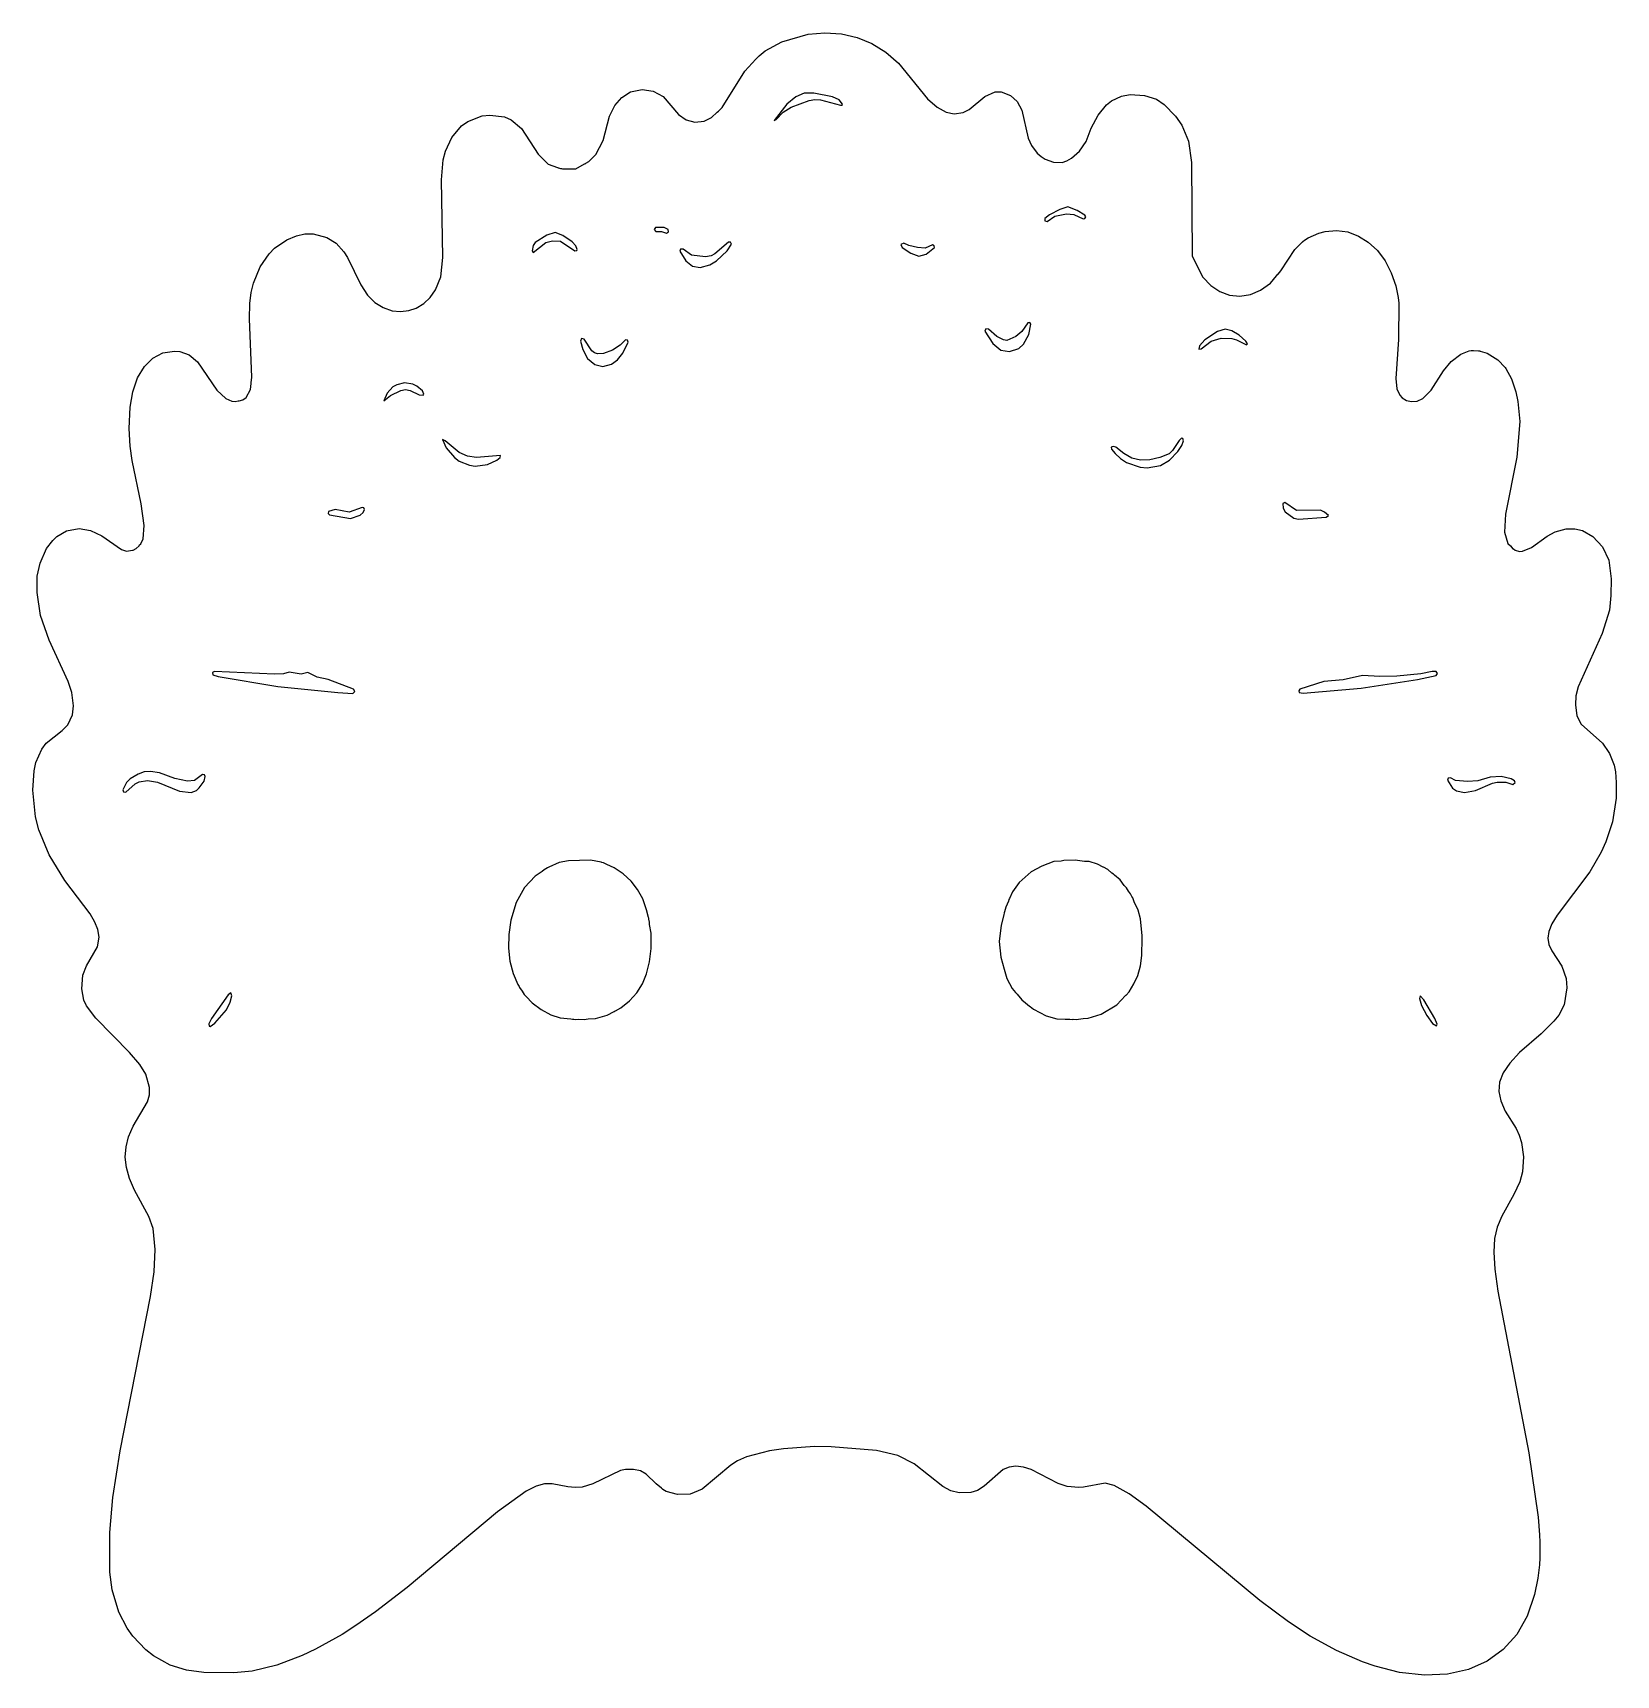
# Model space of a CAD drawing. Header units: millimetres. Extents: x 0 to 289, y 0 to 300.
import ezdxf

# ---------------------------------------------------------------- set-up
doc = ezdxf.new("R2010")
doc.units = ezdxf.units.MM
doc.layers.add('CUT', color=7, linetype='CONTINUOUS')

msp = doc.modelspace()

# ---------------------------------------------------------------- linework, layer by layer
at = {"layer": 'CUT'}
for points in [[(238.2656, 4.6826), (233.4151, 7.3229), (229.4737, 9.8898), (224.2188, 13.8313), (203.4585, 31.0249), (200.385, 33.2758), (197.6108, 34.8115), (196.0002, 35.2146), (192.0128, 34.5177), (191.1828, 34.4479), (189.0727, 34.6105), (187.4205, 35.1818), (182.4784, 37.7407), (181.1024, 38.1783), (179.7107, 38.3243), (178.4515, 38.1788), (177.3926, 37.752), (173.8867, 34.7003), (172.6718, 33.8983), (171.4627, 33.5105), (169.3349, 33.484), (167.8389, 33.8294), (166.3814, 34.6023), (161.1403, 38.7753), (158.1072, 40.252), (154.2388, 41.1678), (145.9916, 41.8647), (142.9343, 41.8951), (137.2726, 41.5014), (134.7004, 41.1331), (130.5024, 40.0241), (128.8678, 39.3144), (127.6276, 38.4839), (122.434, 34.1392), (120.2381, 33.2359), (117.9118, 33.1441), (115.8049, 33.6834), (115.5143, 33.8703), (115.3998, 33.9613), (115.1922, 34.1265), (114.9498, 34.3193), (113.9929, 35.0804), (112.1892, 36.8823), (111.1233, 37.4561), (109.8967, 37.7508), (108.4161, 37.7519), (107.5136, 37.5149), (102.4443, 35.115), (100.4931, 34.5243), (99.2249, 34.4566), (97.8456, 34.5742), (95.0109, 35.0959), (93.5857, 35.0905), (92.0936, 34.7094), (90.2434, 33.7979), (85.022, 30.0238), (68.553, 16.1781), (62.7845, 11.7219), (59.1808, 9.2174), (56.6594, 7.5879), (51.7792, 4.9038), (49.3753, 3.764), (44.7149, 2.018), (40.2052, 0.9211), (36.8788, 0.5801), (31.3977, 0.6403), (28.2361, 1.0686), (25.2635, 2.008), (22.2438, 3.6856), (20.8228, 4.7906), (18.4433, 7.2922), (17.4029, 8.7737), (15.8777, 11.7026), (14.6424, 15.7382), (14.2699, 18.9918), (14.2699, 26.2196), (14.7909, 32.6252), (16.1019, 41.1311), (21.6812, 69.303), (22.3212, 73.7835), (22.5329, 77.8847), (22.1668, 81.7153), (21.3587, 83.9219), (18.7207, 88.7413), (17.8287, 90.8286), (17.2624, 92.8334), (17.0452, 94.7306), (17.2003, 96.5976), (17.6662, 98.4609), (18.5143, 100.3717), (21.1061, 104.8259), (21.4959, 106.1368), (21.4686, 107.4397), (20.7921, 109.8702), (19.7012, 111.6319), (17.8281, 113.836), (11.691, 120.097), (9.9537, 122.3523), (9.5036, 123.3655), (9.1492, 125.469), (9.3319, 127.9661), (9.9602, 129.6755), (12.0092, 133.1464), (12.2858, 134.8788), (12.0466, 136.2858), (11.5219, 137.6542), (10.6229, 139.1242), (6.0076, 145.2394), (3.1415, 149.9044), (1.2657, 154.5087), (0.6794, 156.8456), (0.1832, 161.7096), (0.3961, 165.2389), (0.7169, 166.7742), (1.8204, 169.2265), (2.6472, 170.3118), (5.555, 172.6073), (6.5791, 173.6697), (7.4364, 175.4958), (7.6216, 177.1471), (7.2965, 179.5577), (6.665, 181.5477), (3.1539, 189.0926), (1.5974, 193.6087), (0.9768, 197.8333), (0.9753, 200.7831), (1.5074, 203.1753), (2.6654, 205.8515), (3.8202, 207.2959), (4.542, 208.0071), (6.3218, 209.0687), (8.6278, 209.4687), (10.7158, 209.1503), (12.7768, 208.1664), (16.348, 205.652), (17.2885, 205.3568), (18.4017, 205.5496), (18.4839, 205.5422), (19.0808, 205.8124), (19.5943, 206.3254), (19.6725, 206.4948), (19.9003, 206.6828), (20.3239, 207.5811), (20.518, 210.0687), (19.9463, 213.9711), (18.3273, 221.916), (17.9618, 224.5044), (17.7706, 227.77), (17.9274, 231.6627), (18.4483, 234.441), (19.3213, 237.0049), (20.566, 239.0579), (22.1099, 240.598), (23.9377, 241.5395), (26.0257, 241.882), (27.0144, 241.8188), (28.7004, 241.2151), (30.2618, 239.9089), (33.7747, 234.7249), (35.4545, 233.2092), (36.5292, 232.7172), (37.1163, 232.6494), (37.6663, 232.7696), (37.8248, 232.7879), (37.8663, 232.8133), (38.5577, 232.9643), (39.1352, 233.3964), (39.9181, 234.8379), (40.0519, 235.9738), (40.0653, 236.0242), (40.0653, 236.0874), (40.186, 237.1115), (39.7305, 247.7731), (39.7914, 250.55), (40.0673, 252.5846), (40.5075, 254.2829), (41.696, 257.2394), (43.3333, 259.6583), (44.336, 260.6916), (46.5746, 262.1772), (48.3435, 262.918), (49.8605, 263.282), (51.3904, 263.2832), (53.8453, 262.6386), (55.5662, 261.5908), (56.9623, 260.0122), (57.6646, 258.9562), (60.0735, 253.959), (61.3127, 252.0913), (62.6495, 250.7548), (64.1504, 249.8362), (65.7982, 249.2525), (67.3358, 249.0854), (68.8306, 249.26), (70.2041, 249.7156), (71.5539, 250.5624), (72.7404, 251.6323), (73.6927, 253.0284), (74.7022, 255.4524), (75.0705, 258.9428), (74.7959, 273.1649), (75.1315, 276.8146), (75.5176, 278.3544), (76.7016, 280.8642), (78.4798, 282.9792), (79.635, 283.7965), (82.2239, 284.8036), (83.6584, 284.9672), (86.3219, 284.6295), (87.5516, 284.1002), (89.4361, 282.4836), (92.4714, 277.7982), (94.271, 275.9918), (95.9886, 275.3716), (96.086, 275.3214), (96.1885, 275.2995), (96.5119, 275.1827), (96.7488, 275.1796), (96.9002, 275.1472), (97.4867, 275.1699), (99.3491, 275.1455), (100.9345, 276.038), (101.0693, 276.0861), (101.161, 276.1655), (101.6873, 276.4617), (102.6881, 277.4868), (102.7184, 277.513), (102.7239, 277.5234), (102.9657, 277.771), (104.3467, 280.3282), (105.5086, 284.7839), (106.4349, 286.7067), (107.7224, 288.1642), (109.3262, 289.1782), (111.4338, 289.6323), (113.4545, 289.338), (115.266, 288.3342), (118.082, 285.0653), (119.4864, 284.0855), (121.0921, 283.6869), (122.7532, 283.8703), (124.1249, 284.4927), (125.1611, 285.4837), (125.3916, 285.6806), (125.4474, 285.7574), (126.0565, 286.34), (130.1929, 292.9797), (132.1847, 295.1759), (132.3615, 295.3491), (132.4508, 295.4365), (132.6118, 295.5943), (132.8209, 295.7991), (133.9369, 296.6816), (136.9654, 298.3449), (141.7547, 299.7175), (144.8315, 299.9677), (147.8248, 299.7866), (150.7187, 299.136), (153.3807, 298.0357), (155.9248, 296.4341), (158.229, 294.4629), (163.5659, 287.9087), (165.3009, 286.3785), (166.9502, 285.5165), (168.4485, 285.181), (170.0838, 285.4498), (171.1775, 285.999), (174.0412, 288.3733), (175.9202, 289.1704), (177.0147, 289.1702), (178.7197, 288.5377), (179.9423, 287.4449), (180.7864, 285.8268), (181.957, 280.7668), (182.5371, 279.3774), (183.5952, 278.0054), (184.3139, 277.3796), (185.0293, 276.9095), (186.5861, 276.3366), (188.1313, 276.33), (189.0206, 276.6276), (189.8703, 277.0872), (191.3101, 278.3556), (192.5124, 280.1229), (193.4323, 282.538), (194.7139, 284.9488), (196.2605, 286.8421), (197.147, 287.5648), (198.9943, 288.4274), (200.5814, 288.6875), (203.1757, 288.5304), (205.3931, 287.8709), (206.7869, 286.9184), (208.8542, 284.7543), (209.9713, 283.134), (211.2055, 280.1885), (211.757, 276.2828), (211.8812, 259.2051), (213.8589, 255.3768), (215.3139, 253.8191), (216.9342, 252.7278), (218.7281, 252.097), (220.5985, 251.9187), (222.5455, 252.2036), (224.3701, 252.9882), (226.1594, 254.2951), (226.4255, 254.6029), (226.4743, 254.6412), (227.5459, 255.8956), (227.5559, 255.9106), (228.0914, 256.53), (230.6384, 260.3905), (231.8617, 261.6626), (231.9555, 261.7458), (232.0606, 261.8391), (232.0936, 261.8683), (232.3861, 262.1279), (233.0374, 262.5737), (235.005, 263.4242), (236.1808, 263.7118), (238.2627, 263.8972), (240.3226, 263.6161), (242.2542, 262.8692), (244.0321, 261.7673), (245.7008, 260.2303), (247.1072, 258.3505), (248.248, 256.1529), (249.093, 253.7686), (249.5111, 251.6872), (249.5971, 250.6389), (249.5296, 243.9954), (249.0493, 236.8739), (249.2656, 234.9891), (249.7829, 233.841), (250.2338, 233.3212), (250.9911, 232.8439), (251.9247, 232.646), (252.9649, 232.7615), (254.031, 233.2137), (255.5528, 234.7448), (257.7643, 238.3018), (259.2, 239.9818), (260.9224, 241.2871), (262.473, 241.9237), (262.7977, 241.9969), (263.2264, 242.0105), (264.139, 241.9226), (264.3447, 241.9028), (264.4392, 241.8937), (264.4632, 241.8914), (265.7456, 241.4886), (267.709, 240.2917), (269.0377, 238.8798), (269.1627, 238.6899), (270.199, 236.83), (270.9636, 234.4435), (271.3678, 232.6627), (271.7031, 229.0033), (271.1537, 222.5029), (269.1084, 212.1134), (268.9303, 208.8219), (269.5051, 206.7673), (269.9918, 206.3112), (270.4659, 205.7924), (270.5857, 205.7546), (270.8498, 205.5071), (271.6357, 205.2707), (272.1812, 205.3254), (273.8748, 206.0188), (276.7357, 208.1181), (278.1565, 208.8767), (280.1941, 209.4339), (281.757, 209.4345), (283.1757, 209.1125), (285.0628, 208.0327), (286.804, 206.156), (287.9534, 203.6827), (288.3825, 200.3193), (288.3512, 197.2897), (288.0702, 194.5688), (286.725, 190.319), (282.3721, 180.5808), (281.953, 178.9174), (281.858, 177.2906), (282.1176, 175.3141), (282.9175, 173.7481), (286.8244, 170.2906), (287.9903, 168.6146), (288.0967, 168.4245), (288.9457, 166.2878), (289.2, 165.0967), (289.3054, 163.1226), (289.3033, 162.2047), (289.3031, 162.1426), (289.3027, 161.9867), (289.2987, 160.2746), (288.6157, 155.9555), (287.3965, 152.2675), (286.5569, 150.4313), (284.4983, 146.8091), (278.5213, 138.9395), (277.5386, 137.3285), (277.006, 135.9354), (276.8329, 134.728), (277.0122, 133.5337), (277.5623, 132.3738), (279.3723, 129.573), (280.1718, 127.3284), (280.3008, 125.6566), (279.8237, 122.5721), (278.8146, 120.6449), (277.9533, 119.588), (275.6038, 117.2691), (271.6539, 113.8357), (269.8601, 111.921), (268.6644, 110.1551), (268.006, 108.4132), (267.8689, 106.7414), (268.2209, 105.0135), (269.0578, 103.1276), (271.057, 99.945), (271.6184, 98.7351), (272.0377, 97.443), (272.403, 94.7943), (272.1911, 92.0343), (271.6929, 90.2464), (270.6107, 87.8946), (268.3992, 83.9562), (267.5485, 81.9831), (267.0692, 79.9162), (266.9487, 77.4245), (267.1611, 74.282), (267.7081, 70.2735), (273.3463, 40.7727), (275.0857, 29.0259), (275.3162, 25.7824), (275.3896, 24.4316), (275.3683, 21.8048), (275.3657, 21.7605), (275.3595, 21.6553), (275.356, 21.5962), (275.281, 20.3286), (275.0269, 17.9126), (274.4156, 14.9079), (273.0566, 10.9784), (271.1451, 7.6188), (268.6767, 4.8725), (265.7723, 2.7304), (262.3202, 1.1919), (258.5313, 0.368), (254.3203, 0.1833), (249.7573, 0.6784), (245.3202, 1.812), (242.9893, 2.6103)], [(142.9715, 287.807), (144.0387, 287.746), (147.6672, 286.7703), (147.9416, 286.7398), (148.0026, 286.9227), (147.4233, 287.7155), (146.2036, 288.2949), (142.819, 288.9657), (141.0505, 288.9352), (139.4954, 288.2949), (137.8794, 286.9532), (135.5315, 283.9955), (135.9279, 284.1785), (137.2086, 285.4896), (138.6417, 286.3739), (141.9348, 287.6241)], [(188.9632, 266.9462), (190.2537, 266.7786), (191.9829, 265.9876), (192.3033, 266.076), (192.4388, 266.3795), (192.2849, 266.6816), (190.9114, 267.55), (189.1605, 268.1941), (187.7088, 267.7255), (185.8101, 266.7468), (184.9769, 266.109), (184.9853, 265.6726), (185.3933, 265.5179), (186.8011, 266.5241)], [(115.8952, 263.3766), (116.287, 263.6295), (116.1851, 264.0523), (115.461, 264.4418), (113.8946, 264.4384), (113.6581, 264.0461), (113.922, 263.7104), (114.9516, 263.6815)], [(99.155, 260.1816), (99.5209, 260.2425), (99.5514, 260.4255), (99.3074, 261.0963), (98.6671, 261.8281), (96.9901, 262.9868), (95.5875, 263.5356), (94.0629, 263.0478), (91.9285, 261.7061), (91.5626, 261.1573), (91.3796, 260.1816), (91.5626, 259.8766), (93.8799, 261.6757), (95.0996, 262.0111), (96.5327, 261.9196)], [(120.6333, 257.3678), (122.0706, 257.1315), (123.8275, 257.6), (125.0209, 258.3549), (126.9509, 260.19), (127.7902, 261.4215), (127.5885, 261.7309), (127.2191, 261.7328), (124.7341, 259.6553), (124.0258, 259.2765), (123.0183, 259.0583), (120.4774, 259.3684), (118.9332, 260.4725), (118.4688, 260.4945), (118.3046, 260.0932), (119.3969, 258.3788)], [(161.9606, 259.2044), (163.3334, 259.5762), (164.8581, 260.8017), (164.7638, 261.1191), (164.4593, 261.2492), (163.1025, 260.6768), (161.7365, 260.7653), (160.1466, 261.137), (159.2094, 261.5681), (158.7062, 261.3429), (158.9199, 260.811), (160.5202, 259.7384)], [(176.9562, 242.0736), (178.538, 241.7948), (180.2136, 242.3565), (181.0536, 243.1286), (182.0476, 244.8902), (182.4424, 246.7631), (182.2407, 247.0652), (181.8447, 247.0507), (180.7668, 245.4813), (179.7066, 244.5097), (178.0587, 243.8128), (177.4313, 243.9215), (176.1996, 244.5373), (174.6642, 245.8785), (174.2009, 245.9257), (174.0236, 245.495), (175.4697, 243.2575)], [(219.9934, 243.96), (221.8229, 243.0453), (222.0059, 243.2282), (221.7009, 243.7161), (220.4813, 244.7833), (219.1091, 245.5456), (217.92, 245.8505), (216.5174, 245.4541), (214.2, 243.9295), (213.1938, 242.8318), (213.0718, 242.2525), (213.4987, 242.283), (215.3587, 243.7161), (217.1882, 244.2344), (219.1091, 244.2039)], [(101.492, 240.5001), (102.8156, 239.4255), (104.2662, 239.0836), (105.8791, 239.4665), (106.9175, 240.2519), (107.9234, 241.5017), (108.894, 243.5274), (108.7437, 243.8658), (108.3784, 243.9256), (107.4147, 242.9632), (106.0101, 242.0166), (104.3712, 241.4424), (103.3157, 241.3719), (102.7557, 241.5306), (102.2578, 241.9342), (100.8708, 244.0693), (100.3909, 244.1691), (100.1913, 243.6896), (100.6109, 242.154)], [(70.7063, 233.8978), (71.4686, 233.8368), (71.5905, 234.0197), (71.3161, 234.6296), (70.2794, 235.4833), (69.5476, 235.8492), (68.0535, 236.0627), (66.6204, 235.7273), (65.9496, 235.3309), (64.8824, 234.1722), (64.2725, 232.7696), (65.5227, 233.7758), (67.3522, 234.6905), (68.2364, 234.843), (69.0902, 234.6905)], [(85.4947, 222.4634), (85.5862, 222.7988), (81.2259, 222.4329), (79.5488, 222.6768), (78.0243, 223.3781), (75.4935, 225.5126), (75.0056, 225.726), (75.6764, 224.2319), (77.1705, 222.4634), (78.0243, 221.7926), (79.9452, 221.0303), (80.982, 220.8778), (83.2078, 221.1522), (84.9154, 221.9755)], [(210.0226, 224.6283), (210.2971, 225.4821), (210.2056, 225.9394), (209.9312, 225.9699), (209.5043, 225.543), (208.3151, 223.7135), (207.6748, 223.1037), (205.9977, 222.4634), (204.1682, 222.0365), (202.4302, 221.9755), (200.8446, 222.3414), (199.381, 223.1952), (197.9479, 224.3234), (197.4296, 224.4758), (197.0637, 224.3539), (197.1552, 223.988), (197.826, 223.1647), (198.7712, 222.2499), (199.8994, 221.5181), (202.3692, 220.6644), (203.6499, 220.5424), (206.1197, 220.9693), (207.7358, 221.945), (209.2908, 223.5306)], [(59.9415, 211.9358), (60.4927, 212.4329), (60.7497, 212.9672), (60.6347, 213.2365), (60.327, 213.3482), (57.9378, 212.469), (55.4179, 212.9842), (54.1933, 212.6227), (54.0914, 212.2348), (54.3488, 211.9723), (58.2177, 211.3315)], [(235.3002, 212.828), (230.9094, 212.767), (228.775, 214.2306), (228.4091, 214.0477), (228.4701, 213.1939), (228.8665, 212.5536), (230.452, 211.3644), (231.2753, 211.1815), (236.3369, 211.5779), (236.7638, 211.8828), (236.0625, 212.4926)], [(44.9362, 180.6541), (55.8617, 179.5582), (58.6282, 179.3979), (59.0009, 179.7318), (58.7261, 180.1639), (54.1048, 181.9167), (52.1045, 182.3312), (50.4119, 183.2226), (49.1653, 182.9194), (46.9959, 183.2548), (45.9255, 182.9804), (44.3201, 182.8891), (33.3326, 183.4048), (33.0007, 183.18), (33.0429, 182.7814), (34.035, 182.4508)], [(242.7431, 180.3489), (253.0418, 181.9029), (256.423, 182.6369), (256.7067, 183.0395), (256.4367, 183.3841), (255.7076, 183.4073), (253.6135, 182.9506), (249.2844, 182.5544), (246.1454, 182.4622), (242.964, 182.6444), (239.4392, 181.8839), (235.9115, 181.5793), (231.5324, 180.1343), (231.3404, 179.8653), (231.4242, 179.5457), (232.146, 179.4055)], [(19.5887, 163.2404), (21.0992, 163.4884), (22.9397, 163.1703), (26.9708, 161.5538), (29.0835, 161.3249), (30.0535, 161.6938), (30.5699, 162.1367), (31.439, 163.3671), (31.6624, 164.2462), (31.5069, 164.5069), (31.1734, 164.5683), (29.7114, 163.5109), (28.4043, 163.3473), (26.0939, 163.842), (23.2832, 164.8785), (21.6867, 165.1093), (20.5211, 165.0522), (19.3876, 164.6588), (17.9463, 163.8009), (17.2571, 163.1021), (16.626, 161.792), (16.7501, 161.4118), (17.1439, 161.3414), (18.8841, 162.9093)], [(260.1453, 161.6207), (261.629, 161.2993), (263.6488, 161.6801), (266.7129, 163.0135), (267.566, 163.2072), (269.1637, 163.2138), (270.4564, 162.7547), (270.8719, 163.1199), (270.7464, 163.4303), (270.1305, 163.8153), (268.3346, 164.194), (266.3138, 164.1129), (264.023, 163.444), (262.1569, 163.2828), (259.994, 163.4685), (259.0581, 163.9494), (258.6301, 163.9323), (258.4766, 163.5324), (259.429, 162.108)], [(107.5441, 121.986), (109.1558, 123.2679), (110.4712, 124.7126), (111.4987, 126.3591), (112.2684, 128.2207), (112.7941, 130.3783), (113.0183, 132.3196), (113.0893, 132.8332), (113.0634, 135.6383), (112.816, 137.2219), (112.7934, 137.6372), (112.6649, 138.1895), (112.6399, 138.349), (112.5958, 138.4864), (112.2704, 139.8846), (111.5419, 141.8745), (110.5954, 143.5876), (109.4183, 145.1197), (107.9888, 146.434), (106.3394, 147.5433), (104.9728, 148.1321), (104.4042, 148.4397), (104.1062, 148.5054), (103.9607, 148.5681), (102.031, 148.9493), (98.0178, 148.8308), (96.2797, 148.5003), (94.4271, 147.6906), (94.1822, 147.5308), (93.5477, 147.1715), (93.1981, 146.8886), (91.9249, 146.0576), (89.9507, 143.9365), (88.4557, 141.2236), (87.4736, 138.0088), (87.0761, 135.3658), (87.0465, 132.9099), (87.2841, 130.5095), (87.8813, 128.2798), (88.7614, 126.2392), (88.9772, 125.9002), (89.0544, 125.7234), (89.5309, 125.0305), (89.9239, 124.4131), (90.0454, 124.2823), (90.0793, 124.233), (90.2479, 124.064), (91.3372, 122.8904), (93.0088, 121.6706), (94.7998, 120.7474), (96.4477, 120.1821), (98.4472, 119.9744), (98.7476, 119.9214), (98.9977, 119.9173), (99.2974, 119.8861), (99.7449, 119.9048), (100.8533, 119.8863), (101.5985, 119.9822), (102.9533, 120.0387), (105.0499, 120.6621), (106.3553, 121.355), (106.4946, 121.4172), (106.5521, 121.4594)], [(199.7847, 124.2777), (199.8023, 124.305), (200.3811, 124.929), (201.2553, 126.3685), (201.9466, 127.9239), (202.4307, 129.6335), (202.677, 131.5422), (202.6851, 132.0131), (202.7052, 132.112), (202.7686, 134.1698), (202.7285, 134.5343), (202.7391, 135.1523), (202.4342, 138.2477), (202.0084, 139.8482), (201.3086, 141.366), (201.0389, 142.0504), (200.8562, 142.3471), (200.6514, 142.7913), (200.2807, 143.282), (199.9022, 143.897), (199.4869, 144.3329), (198.7227, 145.3445), (197.7023, 146.2061), (197.4944, 146.4244), (197.2303, 146.6047), (196.4537, 147.2605), (195.6898, 147.6566), (195.6608, 147.6764), (195.6343, 147.6854), (194.5661, 148.2394), (193.0702, 148.7128), (192.2223, 148.7359), (190.5274, 148.9498), (188.4256, 148.8622), (187.9352, 148.7708), (186.6009, 148.6778), (184.4183, 147.8789), (182.4986, 146.8107), (180.2842, 144.8625), (179.0933, 143.1833), (178.5321, 141.9372), (178.4273, 141.7535), (178.3331, 141.4954), (177.8342, 140.3875), (177.611, 139.5168), (177.5479, 139.3439), (177.4769, 138.9935), (176.9913, 137.0991), (176.6616, 134.0817), (176.966, 131.2561), (177.5741, 129.0576), (177.5782, 129.0389), (177.582, 129.0289), (178.0427, 127.3635), (179.0245, 125.5127), (179.65, 124.7769), (179.6715, 124.7414), (179.8956, 124.4881), (180.7664, 123.4638), (181.4546, 122.9102), (182.1786, 122.3013), (182.32, 122.2141), (182.8946, 121.7518), (185.2507, 120.5246), (187.1971, 120.0096), (188.7127, 119.9433), (188.8229, 119.9197), (189.5474, 119.9067), (190.0228, 119.8859), (190.1411, 119.8961), (190.6814, 119.8864), (192.0049, 120.0564), (192.8654, 120.1304), (195.2758, 120.8472), (198.1508, 122.5245), (199.7295, 124.2266)], [(36.3422, 124.7376), (35.8238, 124.3717), (32.8051, 120.0724), (32.3478, 119.0662), (32.4088, 118.6698), (32.5917, 118.6088), (33.4455, 119.1882), (35.5494, 121.6275), (36.2202, 122.9996), (36.4946, 124.1888)], [(254.1745, 123.457), (253.5342, 124.1888), (253.4123, 123.6704), (253.7782, 122.4508), (254.7234, 120.6213), (255.7906, 119.1577), (256.5224, 118.7003), (256.6444, 119.0357), (256.2175, 120.0724)]]:
    msp.add_lwpolyline(points, close=True, dxfattribs=at)

doc.saveas('drawing.dxf')
